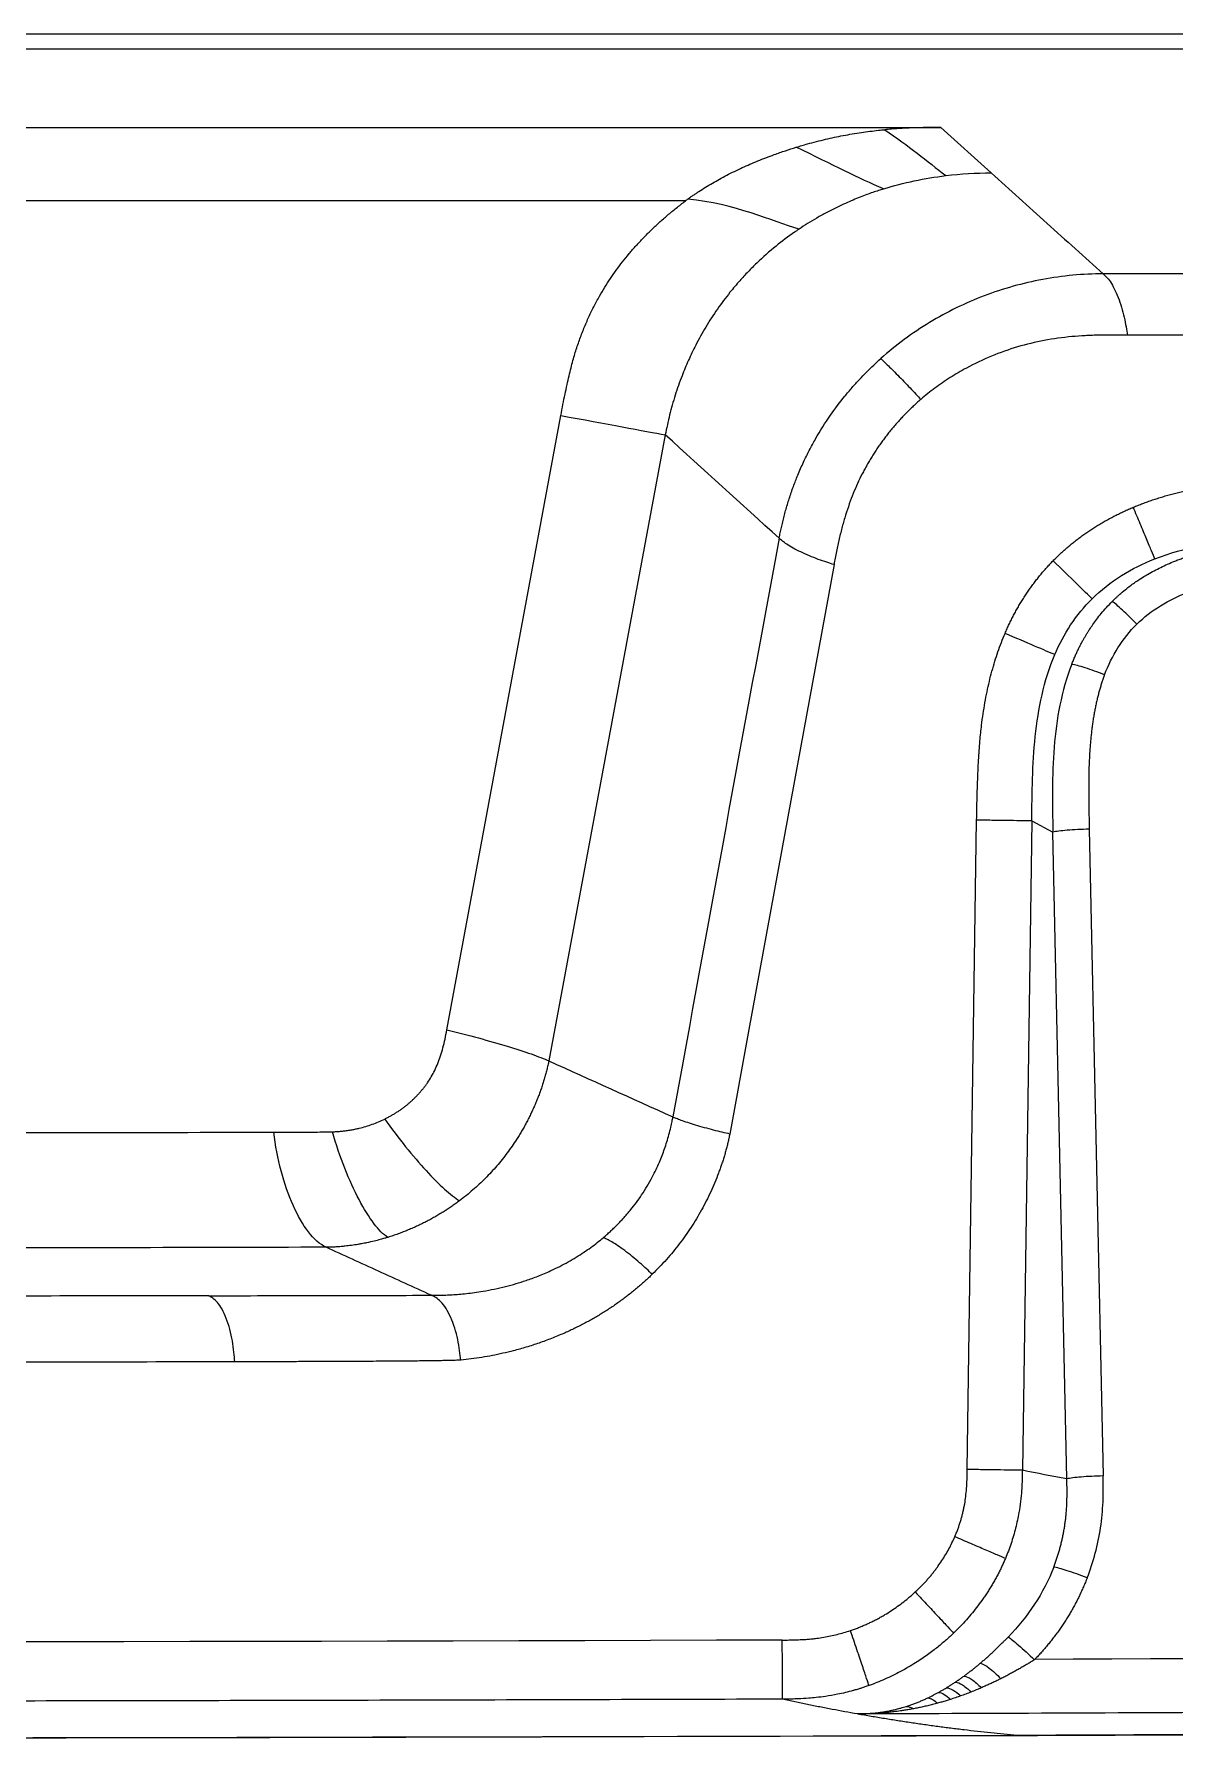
# Model space of a CAD drawing. Extents: x -54 to 18, y -18 to 89.
# Drawn here: x -15.17 to -10.37, y -2.29 to 4.93 of the extents above; entities that cross this region are included whole.
import ezdxf

# ---------------------------------------------------------------- set-up
doc = ezdxf.new("R2010")
doc.units = 0
doc.header["$MEASUREMENT"] = 0
doc.layers.add('GEOMETRY', color=2, linetype='Continuous', lineweight=25)

# ---------------------------------------------------------------- blocks, each defined once
blk = doc.blocks.new('2026 MINI-ASPIRE')
at = {"layer": 'GEOMETRY'}
for p, q in [((21.4266, -45.8194), (-23.9797, -45.8194)), ((-24.4143, -46.2122), (6.5217, -46.2122)), ((6.5217, -46.2122), (6.7334, -46.4038)), ((5.445, -46.522), (-24.4143, -46.522)), ((4.4402, -50.0164), (4.9206, -47.4262)), ((5.3607, -47.5079), (4.8702, -50.1465)), ((6.6328, -51.8689), (6.6721, -49.1318)), ((6.9039, -49.1351), (6.8646, -51.8722)), ((6.9039, -49.1351), (6.9934, -49.1825)), ((7.0521, -51.9082), (6.9934, -49.1825)), ((7.1464, -49.1701), (7.2051, -51.896)), ((7.0521, -51.9082), (7.0521, -51.9084)), ((6.1909, -52.8993), (6.1687, -52.8994))]:
    blk.add_line(p, q, dxfattribs=at)
at = {"layer": 'GEOMETRY', "flags": 128}
for points in [[(20.853, -45.8828), (-1.6159, -45.8828), (-16.1154, -45.8828), (-24.0848, -45.8828)], [(6.0713, -48.0549), (5.8518, -49.255), (5.71, -50.0298), (5.6321, -50.4551)]]:
    blk.add_lwpolyline(points, dxfattribs=at)
at = {"layer": 'GEOMETRY'}
for points, knots in [([(5.9124, -46.2954), (5.9203, -46.293), (5.9359, -46.2883), (5.9769, -46.2765), (6.0346, -46.2617), (6.1104, -46.2457), (6.1844, -46.2333), (6.2388, -46.2264), (6.2716, -46.2229), (6.2805, -46.2221), (6.2848, -46.2216)], [0, 0, 0, 0, 0.064721, 0.128747, 0.338289, 0.536598, 0.74244, 0.931082, 0.965906, 1, 1, 1, 1]), ([(6.5217, -46.2122), (6.4819, -46.2122), (6.4421, -46.2126), (6.3828, -46.2148), (6.363, -46.2157), (6.3238, -46.2182), (6.3042, -46.2198), (6.2848, -46.2216)], [0, 0, 0, 0, 0.5, 0.5, 0.75, 0.75, 1, 1, 1, 1]), ([(5.4556, -46.5143), (5.4594, -46.5115), (5.4671, -46.5059), (5.4786, -46.4979), (5.4901, -46.49), (5.5071, -46.4786), (5.5301, -46.4639), (5.5691, -46.4405), (5.6206, -46.4124), (5.6842, -46.3815), (5.7512, -46.3525), (5.8118, -46.3291), (5.8661, -46.31), (5.8971, -46.3002), (5.9124, -46.2954)], [0, 0, 0, 0, 0.0275157, 0.054731, 0.0816533, 0.1082893, 0.1734162, 0.240209, 0.3730352, 0.5167071, 0.656105, 0.8047928, 0.9034007, 1, 1, 1, 1]), ([(6.7334, -46.4038), (6.8119, -46.4747), (6.969, -46.6166), (7.1265, -46.7585), (7.2053, -46.8294)], [0, 0, 0, 0, 0.49999, 1, 1, 1, 1]), ([(6.2797, -46.4714), (6.2726, -46.4736), (6.2575, -46.4784), (6.2339, -46.4864), (6.2082, -46.4956), (6.1804, -46.5063), (6.1506, -46.5184), (6.1189, -46.5323), (6.082, -46.5496), (6.0416, -46.57), (5.9995, -46.5934), (5.9605, -46.6167), (5.9358, -46.6329), (5.9239, -46.6407)], [0, 0, 0, 0, 0.0567359, 0.1197038, 0.1888599, 0.2641594, 0.3455571, 0.4330093, 0.5264742, 0.6548602, 0.776505, 0.8915199, 1, 1, 1, 1]), ([(4.9206, -47.4262), (4.9236, -47.4108), (4.9292, -47.3808), (4.9379, -47.3375), (4.9464, -47.2973), (4.9548, -47.2603), (4.9631, -47.2264), (4.9712, -47.1957), (4.9818, -47.1588), (4.9961, -47.1155), (5.015, -47.0651), (5.0358, -47.0163), (5.0585, -46.9689), (5.0819, -46.9255), (5.1055, -46.8858), (5.129, -46.8493), (5.154, -46.8135), (5.1805, -46.7784), (5.2084, -46.7439), (5.2378, -46.7102), (5.2687, -46.6771), (5.301, -46.6446), (5.3348, -46.6129), (5.3701, -46.5818), (5.4069, -46.5514), (5.4323, -46.5319), (5.445, -46.5221)], [0, 0, 0, 0, 0.043963, 0.085035, 0.123222, 0.158529, 0.190964, 0.220537, 0.247261, 0.297899, 0.34784, 0.397176, 0.446004, 0.494425, 0.534578, 0.574918, 0.615497, 0.656372, 0.697594, 0.739215, 0.781284, 0.823851, 0.866962, 0.910662, 0.954994, 1, 1, 1, 1]), ([(5.9239, -46.6407), (5.9206, -46.6429), (5.9142, -46.6473), (5.8812, -46.67), (5.8233, -46.7135), (5.7589, -46.7703), (5.709, -46.8203), (5.6712, -46.8611), (5.6275, -46.913), (5.5789, -46.9777), (5.5386, -47.0399), (5.509, -47.0914), (5.4843, -47.1378), (5.4576, -47.1934), (5.4339, -47.2503), (5.4158, -47.2996), (5.4021, -47.3407), (5.3898, -47.3821), (5.3787, -47.4238), (5.3689, -47.4657), (5.3635, -47.4938), (5.3607, -47.5079)], [0, 0, 0, 0, 0.011078, 0.021961, 0.113175, 0.215472, 0.264119, 0.312602, 0.372682, 0.455469, 0.541102, 0.5818, 0.623191, 0.689463, 0.756166, 0.797027, 0.837786, 0.878455, 0.919042, 0.959554, 1, 1, 1, 1]), ([(7.2052, -46.8294), (7.1197, -46.8293), (7.0343, -46.8373), (6.8663, -46.8684), (6.7838, -46.8916), (6.6241, -46.9524), (6.547, -46.99), (6.4008, -47.0786), (6.3318, -47.1296), (6.2681, -47.1867)], [0, 0, 0, 0, 0.25, 0.25, 0.5, 0.5, 0.75, 0.75, 1, 1, 1, 1]), ([(7.2052, -46.8294), (7.2094, -46.8332), (7.2142, -46.8375), (7.2243, -46.8486), (7.2298, -46.8553), (7.2409, -46.8718), (7.2465, -46.8815), (7.2576, -46.9034), (7.263, -46.9156), (7.2732, -46.9417), (7.278, -46.9556), (7.2865, -46.9839), (7.2902, -46.9983), (7.2967, -47.0262), (7.2993, -47.0398), (7.3038, -47.0651), (7.3055, -47.0768), (7.307, -47.0872)], [0, 0, 0, 0, 0.125, 0.125, 0.25, 0.25, 0.375, 0.375, 0.5, 0.5, 0.625, 0.625, 0.75, 0.75, 0.875, 0.875, 1, 1, 1, 1]), ([(7.307, -47.0872), (7.2826, -47.0872), (7.2437, -47.0872), (7.1845, -47.0877), (7.131, -47.0896), (7.0527, -47.0949), (6.957, -47.108), (6.8434, -47.1353), (6.7336, -47.1744), (6.6511, -47.2138), (6.594, -47.246), (6.5604, -47.2666), (6.5278, -47.2881), (6.4964, -47.3106), (6.466, -47.334), (6.4465, -47.3504), (6.4368, -47.3586)], [0, 0, 0, 0, 0.078326, 0.125004, 0.190216, 0.250006, 0.376937, 0.499874, 0.624656, 0.750283, 0.792949, 0.835126, 0.876865, 0.91822, 0.959246, 1, 1, 1, 1]), ([(16.9498, -47.0872), (16.3069, -47.0874), (15.0211, -47.0879), (13.0925, -47.0882), (11.1639, -47.0882), (9.2355, -47.0879), (7.9498, -47.0874), (7.307, -47.0872)], [0, 0, 0, 0, 0.2000164, 0.4000245, 0.6000245, 0.8000163, 1, 1, 1, 1]), ([(5.8405, -47.944), (5.8419, -47.9365), (5.8448, -47.9213), (5.8496, -47.8984), (5.855, -47.875), (5.861, -47.851), (5.8675, -47.8267), (5.8747, -47.8019), (5.8825, -47.7767), (5.891, -47.751), (5.9028, -47.718), (5.9196, -47.6749), (5.9418, -47.6242), (5.9669, -47.5733), (6.0032, -47.5065), (6.052, -47.4293), (6.1054, -47.3585), (6.1469, -47.3092), (6.1774, -47.2753), (6.2078, -47.2438), (6.2379, -47.2143), (6.2582, -47.1957), (6.2681, -47.1867)], [0, 0, 0, 0, 0.025804, 0.052285, 0.079439, 0.107261, 0.135748, 0.164898, 0.194706, 0.225172, 0.256293, 0.313548, 0.381618, 0.443831, 0.505796, 0.639272, 0.752557, 0.805985, 0.857428, 0.906903, 0.954424, 1, 1, 1, 1]), ([(6.2681, -47.1867), (6.2715, -47.1898), (6.2754, -47.1933), (6.2845, -47.2018), (6.2898, -47.2069), (6.3019, -47.2185), (6.3087, -47.2252), (6.3235, -47.2399), (6.3315, -47.248), (6.3482, -47.265), (6.357, -47.274), (6.3745, -47.2922), (6.3833, -47.3014), (6.4003, -47.3194), (6.4084, -47.3281), (6.4236, -47.3444), (6.4306, -47.3519), (6.4368, -47.3586)], [0, 0, 0, 0, 0.125, 0.125, 0.25, 0.25, 0.375, 0.375, 0.5, 0.5, 0.625, 0.625, 0.75, 0.75, 0.875, 0.875, 1, 1, 1, 1]), ([(6.4368, -47.3586), (6.4315, -47.3633), (6.4208, -47.3727), (6.4051, -47.3871), (6.3898, -47.4018), (6.3748, -47.4167), (6.3601, -47.4319), (6.3458, -47.4474), (6.3318, -47.4631), (6.3181, -47.4791), (6.3047, -47.4954), (6.2917, -47.5119), (6.2791, -47.5287), (6.2667, -47.5458), (6.2547, -47.5631), (6.2431, -47.5807), (6.2317, -47.5986), (6.2207, -47.6167), (6.2101, -47.6351), (6.1998, -47.6538), (6.1862, -47.6794), (6.1699, -47.7129), (6.1519, -47.7551), (6.1352, -47.7996), (6.1197, -47.8463), (6.1056, -47.8952), (6.0928, -47.9464), (6.0811, -47.9998), (6.0746, -48.0363), (6.0713, -48.0549)], [0, 0, 0, 0, 0.026569, 0.053051, 0.079456, 0.105796, 0.13208, 0.158319, 0.184523, 0.210705, 0.236873, 0.26304, 0.289216, 0.315411, 0.341637, 0.367904, 0.394223, 0.420605, 0.447059, 0.473596, 0.500228, 0.555403, 0.612455, 0.671502, 0.732649, 0.795991, 0.861613, 0.929593, 1, 1, 1, 1]), ([(7.3317, -47.8132), (7.3383, -47.8105), (7.3516, -47.805), (7.3718, -47.7972), (7.3923, -47.7896), (7.4131, -47.7824), (7.4343, -47.7754), (7.4558, -47.7687), (7.4776, -47.7623), (7.4998, -47.7562), (7.5223, -47.7504), (7.5451, -47.7449), (7.5683, -47.7396), (7.5918, -47.7346), (7.6156, -47.73), (7.6398, -47.7256), (7.6643, -47.7215), (7.6891, -47.7177), (7.7142, -47.7141), (7.7397, -47.7109), (7.7793, -47.7063), (7.8366, -47.7013), (7.9151, -47.6967), (8.0046, -47.6935), (8.105, -47.6915), (8.1756, -47.6913), (8.2128, -47.6912)], [0, 0, 0, 0, 0.023936, 0.048097, 0.072492, 0.097128, 0.122011, 0.14715, 0.172551, 0.198221, 0.224166, 0.250393, 0.276906, 0.303714, 0.33082, 0.35823, 0.385951, 0.413986, 0.442341, 0.471021, 0.50003, 0.575765, 0.663581, 0.763534, 0.875665, 1, 1, 1, 1]), ([(6.9944, -48.0385), (6.9991, -48.0338), (7.0085, -48.0244), (7.0229, -48.0106), (7.0375, -47.9971), (7.0525, -47.9839), (7.0678, -47.971), (7.0833, -47.9584), (7.0991, -47.9461), (7.1153, -47.9341), (7.1317, -47.9224), (7.1484, -47.911), (7.1654, -47.8999), (7.1827, -47.8891), (7.2003, -47.8785), (7.2182, -47.8683), (7.2364, -47.8584), (7.2549, -47.8487), (7.2737, -47.8394), (7.2927, -47.8303), (7.3121, -47.8216), (7.3251, -47.816), (7.3317, -47.8132)], [0, 0, 0, 0, 0.048768, 0.09754, 0.146339, 0.195186, 0.244101, 0.293106, 0.342222, 0.39147, 0.440869, 0.490442, 0.540208, 0.590186, 0.640398, 0.690862, 0.741598, 0.792624, 0.843959, 0.895622, 0.947629, 1, 1, 1, 1]), ([(7.423, -48.0307), (7.4196, -48.0227), (7.4148, -48.0113), (7.4029, -47.9828), (7.3957, -47.9657), (7.3796, -47.9273), (7.3707, -47.9061), (7.3518, -47.861), (7.3418, -47.8373), (7.3317, -47.8132)], [0, 0, 0, 0, 0.25, 0.25, 0.5, 0.5, 0.75, 0.75, 1, 1, 1, 1]), ([(6.0713, -48.0549), (6.0621, -48.052), (6.0517, -48.0488), (6.0294, -48.0413), (6.0173, -48.0372), (5.9927, -48.028), (5.98, -48.0231), (5.955, -48.0126), (5.9428, -48.0072), (5.9196, -47.9961), (5.9087, -47.9905), (5.8891, -47.9796), (5.8804, -47.9743), (5.8653, -47.9644), (5.8589, -47.9597), (5.8484, -47.9512), (5.8442, -47.9474), (5.8405, -47.944)], [0, 0, 0, 0, 0.125, 0.125, 0.25, 0.25, 0.375, 0.375, 0.5, 0.5, 0.625, 0.625, 0.75, 0.75, 0.875, 0.875, 1, 1, 1, 1]), ([(7.423, -48.0307), (7.485, -48.0063), (7.5494, -47.9883), (7.68, -47.9615), (7.7462, -47.9527), (7.8791, -47.9411), (7.9458, -47.9383), (8.0792, -47.9356), (8.146, -47.9357), (8.2128, -47.9357)], [0, 0, 0, 0, 0.25, 0.25, 0.5, 0.5, 0.75, 0.75, 1, 1, 1, 1]), ([(7.5065, -48.0403), (7.5125, -48.0379), (7.5246, -48.0332), (7.5429, -48.0266), (7.5612, -48.0203), (7.5795, -48.0144), (7.5978, -48.0089), (7.6161, -48.0038), (7.6343, -47.999), (7.6525, -47.9945), (7.6933, -47.985), (7.7575, -47.973), (7.8578, -47.9601), (7.9729, -47.9518), (8.1032, -47.9482), (8.1915, -47.9482), (8.2361, -47.9481)], [0, 0, 0, 0, 0.026457, 0.052765, 0.078923, 0.104927, 0.130774, 0.15646, 0.181978, 0.207324, 0.232492, 0.351909, 0.471868, 0.642513, 0.819109, 1, 1, 1, 1]), ([(6.7918, -48.3446), (6.7946, -48.3381), (6.8002, -48.3251), (6.8091, -48.306), (6.8183, -48.2871), (6.8278, -48.2685), (6.8376, -48.2502), (6.8478, -48.2322), (6.8582, -48.2145), (6.869, -48.197), (6.8801, -48.1799), (6.8915, -48.163), (6.9033, -48.1465), (6.9153, -48.1302), (6.9277, -48.1142), (6.9404, -48.0984), (6.9534, -48.083), (6.9668, -48.0679), (6.9804, -48.053), (6.9898, -48.0433), (6.9944, -48.0385)], [0, 0, 0, 0, 0.057526, 0.114698, 0.171539, 0.22807, 0.284314, 0.340293, 0.39603, 0.451548, 0.506872, 0.562024, 0.61703, 0.671912, 0.726696, 0.781406, 0.836067, 0.890703, 0.945339, 1, 1, 1, 1]), ([(7.1582, -48.199), (7.1442, -48.1853), (7.121, -48.1625), (7.0636, -48.1063), (7.0295, -48.0728), (6.9944, -48.0385)], [0, 0, 0, 0, 0.5, 0.5, 1, 1, 1, 1]), ([(7.1582, -48.199), (7.1956, -48.1619), (7.2374, -48.1292), (7.3266, -48.0733), (7.374, -48.05), (7.423, -48.0307)], [0, 0, 0, 0, 0.5, 0.5, 1, 1, 1, 1]), ([(7.2437, -48.2095), (7.2472, -48.206), (7.2539, -48.1995), (7.2635, -48.1905), (7.2719, -48.1829), (7.2853, -48.1712), (7.3021, -48.1573), (7.323, -48.1413), (7.3452, -48.1255), (7.3679, -48.1104), (7.3939, -48.0947), (7.4193, -48.0805), (7.4477, -48.0661), (7.4767, -48.0526), (7.4965, -48.0444), (7.5065, -48.0403)], [0, 0, 0, 0, 0.047371, 0.089086, 0.125141, 0.155528, 0.258575, 0.333516, 0.405688, 0.518526, 0.593646, 0.695019, 0.795694, 0.897332, 1, 1, 1, 1]), ([(7.0012, -48.4343), (7.0197, -48.3906), (7.0419, -48.3484), (7.0943, -48.2693), (7.1245, -48.2323), (7.1582, -48.199)], [0, 0, 0, 0, 0.5, 0.5, 1, 1, 1, 1]), ([(7.0728, -48.4747), (7.0751, -48.4689), (7.0796, -48.4576), (7.0867, -48.441), (7.0938, -48.4254), (7.1009, -48.4105), (7.108, -48.3965), (7.1149, -48.3832), (7.1218, -48.3707), (7.1285, -48.359), (7.1351, -48.348), (7.1415, -48.3376), (7.1502, -48.324), (7.1621, -48.3063), (7.1784, -48.2839), (7.1973, -48.26), (7.2191, -48.2347), (7.2353, -48.2181), (7.2437, -48.2095)], [0, 0, 0, 0, 0.059028, 0.115578, 0.169698, 0.221433, 0.270824, 0.317908, 0.362719, 0.405289, 0.445643, 0.483808, 0.519803, 0.598155, 0.68533, 0.781318, 0.886166, 1, 1, 1, 1]), ([(7.3471, -48.3058), (7.3255, -48.2841), (7.3044, -48.2636), (7.2684, -48.23), (7.2534, -48.2169), (7.2437, -48.2095)], [0, 0, 0, 0, 0.5, 0.5, 1, 1, 1, 1]), ([(7.3471, -48.3058), (7.3772, -48.2761), (7.4109, -48.2501), (7.483, -48.2057), (7.5214, -48.1873), (7.5609, -48.1722)], [0, 0, 0, 0, 0.5, 0.5, 1, 1, 1, 1]), ([(6.6721, -49.1318), (6.6724, -49.1129), (6.673, -49.0763), (6.6744, -49.0227), (6.676, -48.9722), (6.6779, -48.9247), (6.6802, -48.8803), (6.6829, -48.8388), (6.6858, -48.8004), (6.6891, -48.765), (6.6934, -48.7264), (6.6992, -48.684), (6.7068, -48.6372), (6.7155, -48.5916), (6.7254, -48.5473), (6.7364, -48.5043), (6.7485, -48.4625), (6.7617, -48.422), (6.7759, -48.3827), (6.7865, -48.3572), (6.7918, -48.3446)], [0, 0, 0, 0, 0.07054, 0.137321, 0.200347, 0.259622, 0.315153, 0.366945, 0.415008, 0.45935, 0.499985, 0.560454, 0.619579, 0.677406, 0.733982, 0.789358, 0.843588, 0.89673, 0.948845, 1, 1, 1, 1]), ([(7.0012, -48.4343), (6.9828, -48.4264), (6.953, -48.4136), (6.8797, -48.3822), (6.8363, -48.3636), (6.7918, -48.3446)], [0, 0, 0, 0, 0.5, 0.5, 1, 1, 1, 1]), ([(7.2111, -48.519), (7.2263, -48.4793), (7.2449, -48.4409), (7.2901, -48.3691), (7.3168, -48.3356), (7.3471, -48.3058)], [0, 0, 0, 0, 0.5, 0.5, 1, 1, 1, 1]), ([(6.9039, -49.1351), (6.9048, -49.0758), (6.9055, -49.0164), (6.9096, -48.8978), (6.913, -48.8385), (6.9253, -48.7204), (6.9343, -48.6616), (6.9606, -48.5459), (6.978, -48.4889), (7.0012, -48.4343)], [0, 0, 0, 0, 0.25, 0.25, 0.5, 0.5, 0.75, 0.75, 1, 1, 1, 1]), ([(7.0728, -48.4747), (7.051, -48.5304), (7.0348, -48.5882), (7.0109, -48.7054), (7.0033, -48.7648), (6.9937, -48.8839), (6.9918, -48.9437), (6.991, -49.0632), (6.9921, -49.1229), (6.9934, -49.1825)], [0, 0, 0, 0, 0.25, 0.25, 0.5, 0.5, 0.75, 0.75, 1, 1, 1, 1]), ([(7.2111, -48.519), (7.1822, -48.508), (7.1538, -48.4981), (7.1055, -48.4826), (7.0856, -48.4771), (7.0728, -48.4747)], [0, 0, 0, 0, 0.5, 0.5, 1, 1, 1, 1]), ([(7.2111, -48.519), (7.2092, -48.5242), (7.2052, -48.5348), (7.1997, -48.5509), (7.1945, -48.5674), (7.1895, -48.5843), (7.1848, -48.6017), (7.1803, -48.6194), (7.1761, -48.6375), (7.1721, -48.6561), (7.1685, -48.675), (7.1651, -48.6944), (7.1619, -48.7141), (7.159, -48.7343), (7.1564, -48.7549), (7.154, -48.7758), (7.1519, -48.7972), (7.1501, -48.819), (7.1472, -48.8593), (7.1446, -48.9216), (7.1437, -48.9994), (7.1446, -49.0834), (7.1457, -49.1383), (7.1464, -49.1701)], [0, 0, 0, 0, 0.025415, 0.051276, 0.077596, 0.104386, 0.131659, 0.159425, 0.187694, 0.216477, 0.245783, 0.27562, 0.305997, 0.336921, 0.368401, 0.400443, 0.433054, 0.46624, 0.500008, 0.617451, 0.749976, 0.854754, 1, 1, 1, 1]), ([(6.9039, -49.1351), (6.8945, -49.135), (6.8817, -49.1348), (6.8506, -49.1344), (6.8323, -49.1341), (6.7916, -49.1335), (6.7692, -49.1332), (6.722, -49.1325), (6.6972, -49.1321), (6.6721, -49.1318)], [0, 0, 0, 0, 0.25, 0.25, 0.5, 0.5, 0.75, 0.75, 1, 1, 1, 1]), ([(7.1464, -49.1701), (7.1132, -49.1708), (7.0809, -49.1724), (7.0272, -49.1768), (7.0058, -49.1795), (6.9934, -49.1825)], [0, 0, 0, 0, 0.5, 0.5, 1, 1, 1, 1]), ([(4.1785, -50.3917), (4.1828, -50.3895), (4.1915, -50.3852), (4.2042, -50.3782), (4.2166, -50.371), (4.2288, -50.3635), (4.2406, -50.3557), (4.2521, -50.3476), (4.2633, -50.3391), (4.2742, -50.3304), (4.2849, -50.3214), (4.2952, -50.3121), (4.3052, -50.3025), (4.3149, -50.2926), (4.3243, -50.2824), (4.3334, -50.2719), (4.3423, -50.2611), (4.3508, -50.25), (4.362, -50.2345), (4.3753, -50.2136), (4.3898, -50.1863), (4.4028, -50.1568), (4.4144, -50.125), (4.4245, -50.0908), (4.4333, -50.0545), (4.4378, -50.0293), (4.4402, -50.0164)], [0, 0, 0, 0, 0.0305752, 0.0608837, 0.0909492, 0.120796, 0.1504489, 0.1799331, 0.2092745, 0.238499, 0.2676332, 0.2967038, 0.3257375, 0.3547613, 0.3838022, 0.4128871, 0.4420428, 0.471296, 0.500673, 0.5624296, 0.6268363, 0.6942631, 0.7650325, 0.8394239, 0.9176775, 1, 1, 1, 1]), ([(4.4402, -50.0164), (4.4856, -50.0272), (4.5304, -50.0385), (4.616, -50.0614), (4.6568, -50.073), (4.7318, -50.0958), (4.7659, -50.1069), (4.8253, -50.1278), (4.8505, -50.1377), (4.8702, -50.1466)], [0, 0, 0, 0, 0.25, 0.25, 0.5, 0.5, 0.75, 0.75, 1, 1, 1, 1]), ([(4.8702, -50.1465), (4.8688, -50.153), (4.866, -50.1658), (4.8613, -50.185), (4.8563, -50.2041), (4.8508, -50.2231), (4.845, -50.2421), (4.8388, -50.2609), (4.8322, -50.2797), (4.8252, -50.2984), (4.8178, -50.3169), (4.8101, -50.3354), (4.8019, -50.3537), (4.7934, -50.3719), (4.7845, -50.3899), (4.7752, -50.4078), (4.7655, -50.4255), (4.7554, -50.4431), (4.745, -50.4605), (4.7316, -50.4817), (4.7151, -50.5066), (4.6948, -50.5348), (4.6734, -50.5625), (4.6509, -50.5895), (4.6273, -50.6159), (4.6027, -50.6415), (4.577, -50.6665), (4.5503, -50.6906), (4.5226, -50.7139), (4.5033, -50.7287), (4.4937, -50.7361)], [0, 0, 0, 0, 0.027559, 0.055152, 0.082783, 0.110452, 0.138162, 0.165914, 0.193711, 0.221555, 0.249447, 0.27739, 0.305385, 0.333435, 0.361542, 0.389708, 0.417934, 0.446223, 0.474578, 0.502999, 0.551321, 0.59992, 0.648807, 0.697993, 0.747488, 0.797303, 0.84745, 0.897941, 0.948787, 1, 1, 1, 1]), ([(-29.4731, -50.2057), (-29.1966, -50.2103), (-28.6436, -50.2195), (-27.8142, -50.2328), (-26.9847, -50.2457), (-26.1552, -50.2582), (-25.3257, -50.2703), (-24.4961, -50.2821), (-23.6666, -50.2934), (-22.837, -50.3043), (-22.0074, -50.3149), (-21.1779, -50.325), (-20.3483, -50.3348), (-19.5186, -50.3442), (-18.689, -50.3532), (-17.8594, -50.3617), (-17.0297, -50.3699), (-16.2, -50.3777), (-15.3703, -50.3851), (-14.5406, -50.3922), (-13.7109, -50.3988), (-12.6043, -50.4071), (-11.221, -50.4165), (-9.5608, -50.4262), (-7.901, -50.4344), (-6.2413, -50.441), (-4.5819, -50.446), (-2.9227, -50.4494), (-1.2637, -50.4512), (0.395, -50.4515), (2.0535, -50.4503), (3.1591, -50.4482), (3.7118, -50.4471)], [0, 0, 0, 0, 0.024998, 0.049995, 0.074993, 0.099991, 0.12499, 0.149989, 0.174988, 0.199987, 0.224986, 0.249986, 0.274986, 0.299986, 0.324987, 0.349988, 0.374989, 0.399991, 0.424993, 0.449995, 0.474997, 0.5, 0.550032, 0.600057, 0.650074, 0.700085, 0.750088, 0.800085, 0.850074, 0.900056, 0.950031, 1, 1, 1, 1]), ([(3.7118, -50.4471), (3.7352, -50.447), (3.778, -50.4469), (3.8364, -50.4467), (3.8833, -50.4465), (3.9188, -50.4462), (3.9427, -50.4461), (3.9548, -50.4457), (3.9589, -50.4456)], [0, 0, 0, 0, 0.2831697, 0.5197371, 0.7097023, 0.8530661, 0.94983, 1, 1, 1, 1]), ([(3.9315, -50.9321), (3.9051, -50.92), (3.8803, -50.8976), (3.8339, -50.8371), (3.8123, -50.799), (3.7734, -50.7118), (3.7561, -50.6627), (3.7281, -50.5583), (3.7174, -50.5029), (3.7118, -50.4471)], [0, 0, 0, 0, 0.25, 0.25, 0.5, 0.5, 0.75, 0.75, 1, 1, 1, 1]), ([(3.9589, -50.4456), (3.9646, -50.4453), (3.976, -50.4447), (3.9928, -50.4432), (4.0093, -50.4414), (4.0254, -50.4392), (4.0412, -50.4367), (4.0565, -50.4337), (4.0759, -50.4294), (4.0991, -50.4231), (4.1262, -50.4142), (4.1527, -50.4039), (4.1699, -50.3958), (4.1785, -50.3917)], [0, 0, 0, 0, 0.075725, 0.149938, 0.222686, 0.294015, 0.363975, 0.432622, 0.50001, 0.625118, 0.749895, 0.874728, 1, 1, 1, 1]), ([(4.1912, -50.8906), (4.1728, -50.8787), (4.1531, -50.8587), (4.1124, -50.8048), (4.0914, -50.7708), (4.05, -50.6922), (4.0295, -50.6475), (3.9914, -50.5508), (3.9737, -50.4989), (3.9589, -50.4456)], [0, 0, 0, 0, 0.25, 0.25, 0.5, 0.5, 0.75, 0.75, 1, 1, 1, 1]), ([(4.1785, -50.3917), (4.2076, -50.4325), (4.2374, -50.4719), (4.2963, -50.5452), (4.3253, -50.5791), (4.3806, -50.6392), (4.4068, -50.6653), (4.4544, -50.7081), (4.4757, -50.7248), (4.4937, -50.7361)], [0, 0, 0, 0, 0.25, 0.25, 0.5, 0.5, 0.75, 0.75, 1, 1, 1, 1]), ([(5.0996, -50.8914), (5.1046, -50.8871), (5.1146, -50.8785), (5.129, -50.8654), (5.1429, -50.8523), (5.1563, -50.8392), (5.1691, -50.8261), (5.1814, -50.8129), (5.1931, -50.7998), (5.2044, -50.7867), (5.228, -50.7582), (5.264, -50.7093), (5.2983, -50.6518), (5.3218, -50.6052), (5.3354, -50.5749), (5.3472, -50.5459), (5.3577, -50.5172), (5.3673, -50.4878), (5.3761, -50.4574), (5.3833, -50.4285), (5.3887, -50.4036), (5.3915, -50.3892), (5.3926, -50.383)], [0, 0, 0, 0, 0.033228, 0.065802, 0.097732, 0.129025, 0.159688, 0.189728, 0.219151, 0.247965, 0.276175, 0.405058, 0.551649, 0.610661, 0.666625, 0.717749, 0.76759, 0.819647, 0.872544, 0.926223, 0.968743, 1, 1, 1, 1]), ([(5.6321, -50.4551), (5.6226, -50.4528), (5.612, -50.4503), (5.5891, -50.4448), (5.5768, -50.4417), (5.5515, -50.4352), (5.5385, -50.4317), (5.5129, -50.4246), (5.5002, -50.421), (5.4764, -50.4138), (5.4651, -50.4103), (5.4446, -50.4036), (5.4355, -50.4004), (5.4195, -50.3945), (5.4127, -50.3918), (5.4013, -50.3871), (5.3967, -50.385), (5.3926, -50.3831)], [0, 0, 0, 0, 0.125, 0.125, 0.25, 0.25, 0.375, 0.375, 0.5, 0.5, 0.625, 0.625, 0.75, 0.75, 0.875, 0.875, 1, 1, 1, 1]), ([(5.6321, -50.4551), (5.6308, -50.4611), (5.6284, -50.4733), (5.6242, -50.4914), (5.6197, -50.5096), (5.6148, -50.5279), (5.6095, -50.5462), (5.6039, -50.5645), (5.5979, -50.5828), (5.5915, -50.6012), (5.5773, -50.6401), (5.5527, -50.6989), (5.5204, -50.7626), (5.4918, -50.8121), (5.4691, -50.8482), (5.4451, -50.8835), (5.4198, -50.9178), (5.3932, -50.9513), (5.3653, -50.9838), (5.3361, -51.0156), (5.3157, -51.0358), (5.3055, -51.046)], [0, 0, 0, 0, 0.027052, 0.054263, 0.081645, 0.109205, 0.136954, 0.1649, 0.193053, 0.221421, 0.250012, 0.374738, 0.500014, 0.56246, 0.624752, 0.686974, 0.749211, 0.811548, 0.87407, 0.93686, 1, 1, 1, 1]), ([(3.9315, -50.9321), (3.6497, -50.9328), (3.085, -50.9342), (2.2361, -50.9358), (1.3839, -50.9369), (0.5281, -50.9376), (-0.3311, -50.9379), (-1.1937, -50.9378), (-2.0598, -50.9372), (-2.9293, -50.9362), (-3.8023, -50.9347), (-4.6787, -50.9328), (-5.5586, -50.9304), (-6.4419, -50.9276), (-7.3287, -50.9243), (-8.2189, -50.9205), (-9.1125, -50.9163), (-10.0096, -50.9115), (-10.9102, -50.9063), (-11.8142, -50.9006), (-12.9086, -50.8931), (-14.1964, -50.8834), (-15.6805, -50.8709), (-17.1768, -50.8571), (-18.6852, -50.8418), (-20.2059, -50.8251), (-21.7388, -50.8069), (-23.2838, -50.7872), (-24.8411, -50.766), (-26.4105, -50.7431), (-27.9922, -50.7188), (-29.0507, -50.7013), (-29.582, -50.6925)], [0, 0, 0, 0, 0.025225, 0.050552, 0.075983, 0.101516, 0.127152, 0.152891, 0.178732, 0.204677, 0.230724, 0.256875, 0.283128, 0.309484, 0.335943, 0.362504, 0.389169, 0.415937, 0.442807, 0.469781, 0.496857, 0.540776, 0.585058, 0.629705, 0.674716, 0.720092, 0.765832, 0.811936, 0.858405, 0.905239, 0.952437, 1, 1, 1, 1]), ([(4.4937, -50.7361), (4.4885, -50.7399), (4.4781, -50.7476), (4.4621, -50.7589), (4.4456, -50.77), (4.4287, -50.781), (4.4114, -50.7917), (4.3937, -50.8022), (4.3754, -50.8125), (4.3568, -50.8225), (4.3377, -50.8322), (4.3181, -50.8416), (4.2981, -50.8507), (4.2776, -50.8595), (4.2567, -50.8679), (4.2353, -50.8759), (4.2134, -50.8835), (4.1987, -50.8882), (4.1912, -50.8906)], [0, 0, 0, 0, 0.056443, 0.113661, 0.17166, 0.230444, 0.290022, 0.3504, 0.411586, 0.473587, 0.536411, 0.600066, 0.664563, 0.729909, 0.796116, 0.863193, 0.93115, 1, 1, 1, 1]), ([(4.1912, -50.8906), (4.1871, -50.8919), (4.1767, -50.895), (4.1578, -50.9003), (4.1324, -50.9068), (4.106, -50.9128), (4.0831, -50.9172), (4.0619, -50.9209), (4.0434, -50.9236), (4.0253, -50.926), (4.0109, -50.9277), (3.9972, -50.9291), (3.9826, -50.9303), (3.9687, -50.9312), (3.9546, -50.9319), (3.9424, -50.9322), (3.935, -50.9321), (3.9315, -50.9321)], [0, 0, 0, 0, 0.049472, 0.123883, 0.223422, 0.348359, 0.432659, 0.489093, 0.59338, 0.645141, 0.696934, 0.7577, 0.802226, 0.862694, 0.915785, 0.961528, 1, 1, 1, 1]), ([(4.3747, -51.1346), (4.3008, -51.1009), (4.153, -51.0334), (4.0054, -50.9659), (3.9315, -50.9321)], [0, 0, 0, 0, 0.500055, 1, 1, 1, 1]), ([(4.3747, -51.1346), (4.3806, -51.1346), (4.3933, -51.1346), (4.4138, -51.1343), (4.4371, -51.1335), (4.4632, -51.1322), (4.492, -51.1301), (4.5234, -51.1271), (4.5574, -51.1229), (4.5967, -51.1169), (4.6404, -51.1086), (4.6869, -51.0979), (4.7315, -51.0858), (4.7773, -51.0714), (4.8262, -51.0536), (4.8735, -51.0335), (4.9156, -51.0132), (4.9513, -50.9942), (4.985, -50.9744), (5.0167, -50.954), (5.0463, -50.9334), (5.0739, -50.9127), (5.0912, -50.8984), (5.0996, -50.8914)], [0, 0, 0, 0, 0.022563, 0.048789, 0.078641, 0.112073, 0.149036, 0.189474, 0.23333, 0.280542, 0.342222, 0.404559, 0.464002, 0.520035, 0.589045, 0.664228, 0.71745, 0.768961, 0.819392, 0.867665, 0.913827, 0.957925, 1, 1, 1, 1]), ([(5.3055, -51.046), (5.2983, -51.0391), (5.2901, -51.0314), (5.2723, -51.015), (5.2626, -51.0063), (5.2424, -50.9886), (5.2319, -50.9797), (5.2107, -50.9625), (5.2001, -50.9542), (5.1796, -50.9388), (5.1697, -50.9317), (5.1512, -50.9192), (5.1427, -50.9139), (5.1275, -50.9049), (5.1207, -50.9013), (5.109, -50.8955), (5.104, -50.8933), (5.0996, -50.8914)], [0, 0, 0, 0, 0.125, 0.125, 0.25, 0.25, 0.375, 0.375, 0.5, 0.5, 0.625, 0.625, 0.75, 0.75, 0.875, 0.875, 1, 1, 1, 1]), ([(5.3055, -51.046), (5.3002, -51.0511), (5.2895, -51.0615), (5.2731, -51.0765), (5.2564, -51.0913), (5.2395, -51.1058), (5.2223, -51.1199), (5.2049, -51.1338), (5.1872, -51.1473), (5.1692, -51.1606), (5.151, -51.1735), (5.1325, -51.1861), (5.1138, -51.1984), (5.0947, -51.2104), (5.0754, -51.222), (5.0559, -51.2334), (5.0361, -51.2445), (5.016, -51.2552), (4.9956, -51.2656), (4.975, -51.2758), (4.9542, -51.2856), (4.9231, -51.2995), (4.8815, -51.3168), (4.8288, -51.3362), (4.775, -51.3536), (4.7241, -51.3678), (4.6764, -51.3794), (4.6322, -51.3887), (4.5879, -51.3965), (4.5434, -51.403), (4.5136, -51.4061), (4.4988, -51.4077)], [0, 0, 0, 0, 0.024737, 0.049452, 0.074154, 0.098851, 0.123551, 0.148263, 0.172994, 0.197754, 0.222549, 0.247389, 0.272282, 0.297236, 0.322258, 0.347357, 0.372541, 0.397817, 0.423193, 0.448678, 0.474277, 0.5, 0.562056, 0.624342, 0.68696, 0.750009, 0.800276, 0.85036, 0.900308, 0.950172, 1, 1, 1, 1]), ([(3.4371, -51.1365), (3.5153, -51.1364), (3.6715, -51.1361), (3.9136, -51.1355), (4.148, -51.135), (4.3043, -51.1347), (4.3747, -51.1346)], [0, 0, 0, 0, 0.249974, 0.499927, 0.774687, 1, 1, 1, 1]), ([(3.547, -51.4151), (3.5461, -51.4028), (3.5451, -51.3889), (3.5419, -51.3591), (3.5398, -51.3431), (3.5341, -51.3106), (3.5305, -51.2941), (3.5219, -51.262), (3.5168, -51.2465), (3.5057, -51.2179), (3.4996, -51.2048), (3.4869, -51.1821), (3.4802, -51.1725), (3.467, -51.157), (3.4605, -51.1511), (3.4481, -51.1421), (3.4423, -51.1391), (3.4371, -51.1365)], [0, 0, 0, 0, 0.125, 0.125, 0.25, 0.25, 0.375, 0.375, 0.5, 0.5, 0.625, 0.625, 0.75, 0.75, 0.875, 0.875, 1, 1, 1, 1]), ([(4.4988, -51.4077), (4.4975, -51.3955), (4.4961, -51.3818), (4.4921, -51.3524), (4.4895, -51.3367), (4.4828, -51.3048), (4.4786, -51.2886), (4.4688, -51.2573), (4.4632, -51.2421), (4.4507, -51.2142), (4.4439, -51.2015), (4.4298, -51.1793), (4.4224, -51.17), (4.4078, -51.1548), (4.4006, -51.149), (4.3869, -51.1402), (4.3805, -51.1372), (4.3748, -51.1346)], [0, 0, 0, 0, 0.125, 0.125, 0.25, 0.25, 0.375, 0.375, 0.5, 0.5, 0.625, 0.625, 0.75, 0.75, 0.875, 0.875, 1, 1, 1, 1]), ([(3.547, -51.4151), (3.3498, -51.4155), (2.9554, -51.4163), (2.561, -51.4168), (2.3638, -51.4171)], [0, 0, 0, 0, 0.500015, 1, 1, 1, 1]), ([(4.4988, -51.4077), (4.4965, -51.4078), (4.4911, -51.4083), (4.4813, -51.4087), (4.4683, -51.4091), (4.4522, -51.4095), (4.4329, -51.4099), (4.4105, -51.4103), (4.3849, -51.4107), (4.3562, -51.4111), (4.3242, -51.4115), (4.2892, -51.4118), (4.251, -51.4122), (4.2096, -51.4125), (4.165, -51.4128), (4.1173, -51.4131), (4.0665, -51.4134), (4.0125, -51.4136), (3.9553, -51.4139), (3.895, -51.4141), (3.8315, -51.4143), (3.7648, -51.4145), (3.695, -51.4147), (3.622, -51.4149), (3.5723, -51.415), (3.547, -51.4151)], [0, 0, 0, 0, 0.006993, 0.017298, 0.030918, 0.047854, 0.068106, 0.091676, 0.118564, 0.148769, 0.182292, 0.219132, 0.259291, 0.302767, 0.349562, 0.399674, 0.453105, 0.509853, 0.56992, 0.633305, 0.700008, 0.770028, 0.843368, 0.920025, 1, 1, 1, 1]), ([(6.5802, -52.152), (6.5823, -52.147), (6.5865, -52.1371), (6.5924, -52.122), (6.5978, -52.1068), (6.6028, -52.0915), (6.6075, -52.076), (6.6117, -52.0605), (6.6155, -52.0449), (6.6189, -52.0292), (6.6228, -52.0087), (6.6266, -51.982), (6.6299, -51.9478), (6.632, -51.9096), (6.6326, -51.8829), (6.6328, -51.8689)], [0, 0, 0, 0, 0.05599, 0.111787, 0.167426, 0.222947, 0.278386, 0.333781, 0.389169, 0.44459, 0.50008, 0.605148, 0.723353, 0.854916, 1, 1, 1, 1]), ([(6.8646, -51.8722), (6.8552, -51.8721), (6.8424, -51.8719), (6.8113, -51.8714), (6.793, -51.8712), (6.7523, -51.8706), (6.7299, -51.8703), (6.6827, -51.8696), (6.6579, -51.8692), (6.6328, -51.8689)], [0, 0, 0, 0, 0.25, 0.25, 0.5, 0.5, 0.75, 0.75, 1, 1, 1, 1]), ([(6.8646, -51.8722), (6.8645, -51.8817), (6.8642, -51.9007), (6.8632, -51.9291), (6.8611, -51.9635), (6.8573, -52.0038), (6.8512, -52.0457), (6.844, -52.0829), (6.8364, -52.1157), (6.8275, -52.1484), (6.8173, -52.1808), (6.8059, -52.2127), (6.7974, -52.2336), (6.7931, -52.244)], [0, 0, 0, 0, 0.074856, 0.149779, 0.222968, 0.346019, 0.468434, 0.555898, 0.644305, 0.733257, 0.822399, 0.91141, 1, 1, 1, 1]), ([(7.2051, -51.896), (7.172, -51.8967), (7.1397, -51.8983), (7.086, -51.9027), (7.0645, -51.9054), (7.0521, -51.9084)], [0, 0, 0, 0, 0.5, 0.5, 1, 1, 1, 1]), ([(7.1377, -52.3256), (7.151, -52.2916), (7.1623, -52.2569), (7.1811, -52.1863), (7.1886, -52.1505), (7.1995, -52.0783), (7.2029, -52.0419), (7.2061, -51.969), (7.2059, -51.9325), (7.2051, -51.896)], [0, 0, 0, 0, 0.25, 0.25, 0.5, 0.5, 0.75, 0.75, 1, 1, 1, 1]), ([(6.9968, -52.28), (6.9989, -52.2746), (7.003, -52.2637), (7.0088, -52.2471), (7.0144, -52.2303), (7.0196, -52.2133), (7.0244, -52.196), (7.0289, -52.1786), (7.033, -52.161), (7.0367, -52.1432), (7.0401, -52.1254), (7.043, -52.1075), (7.0456, -52.0896), (7.0479, -52.0704), (7.0499, -52.0491), (7.0519, -52.0198), (7.0533, -51.9805), (7.0529, -51.9413), (7.0523, -51.9163), (7.0522, -51.9084)], [0, 0, 0, 0, 0.045882, 0.092198, 0.138905, 0.185955, 0.2333, 0.280885, 0.328654, 0.376545, 0.424492, 0.472427, 0.520273, 0.567952, 0.626065, 0.68946, 0.801541, 0.937749, 1, 1, 1, 1]), ([(6.4136, -52.385), (6.4176, -52.3813), (6.4254, -52.3739), (6.4369, -52.3625), (6.4481, -52.3509), (6.459, -52.3391), (6.4696, -52.3272), (6.4799, -52.315), (6.4899, -52.3026), (6.4996, -52.29), (6.5117, -52.2736), (6.5257, -52.2532), (6.5411, -52.2286), (6.5554, -52.2036), (6.5685, -52.1781), (6.5763, -52.1607), (6.5802, -52.152)], [0, 0, 0, 0, 0.056212, 0.112198, 0.167984, 0.223597, 0.279064, 0.334411, 0.389667, 0.444859, 0.500015, 0.601456, 0.70199, 0.801801, 0.901074, 1, 1, 1, 1]), ([(6.7931, -52.244), (6.7845, -52.2403), (6.7727, -52.2352), (6.7442, -52.2229), (6.7273, -52.2156), (6.6899, -52.1995), (6.6694, -52.1906), (6.626, -52.1718), (6.6033, -52.162), (6.5802, -52.152)], [0, 0, 0, 0, 0.25, 0.25, 0.5, 0.5, 0.75, 0.75, 1, 1, 1, 1]), ([(6.7931, -52.244), (6.7906, -52.2498), (6.7857, -52.2613), (6.7778, -52.2784), (6.7695, -52.2955), (6.7607, -52.3126), (6.7516, -52.3296), (6.742, -52.3465), (6.732, -52.3634), (6.7215, -52.3801), (6.7107, -52.3967), (6.6963, -52.4179), (6.6776, -52.4435), (6.6543, -52.4732), (6.6293, -52.5024), (6.603, -52.5311), (6.5843, -52.5494), (6.575, -52.5587)], [0, 0, 0, 0, 0.048458, 0.097367, 0.146705, 0.19645, 0.24658, 0.297075, 0.347912, 0.399071, 0.450529, 0.502264, 0.598718, 0.69685, 0.796534, 0.897632, 1, 1, 1, 1]), ([(6.9968, -52.28), (6.9755, -52.3349), (6.9482, -52.3875), (6.8838, -52.4863), (6.8466, -52.5325), (6.8052, -52.5749)], [0, 0, 0, 0, 0.5, 0.5, 1, 1, 1, 1]), ([(7.1377, -52.3256), (7.1352, -52.332), (7.1302, -52.3448), (7.1221, -52.3636), (7.1138, -52.3823), (7.1051, -52.4008), (7.096, -52.4191), (7.0866, -52.4372), (7.0768, -52.4551), (7.0666, -52.4728), (7.0561, -52.4903), (7.0453, -52.5076), (7.034, -52.5246), (7.0225, -52.5415), (7.0105, -52.5582), (6.9982, -52.5747), (6.9856, -52.591), (6.9726, -52.6071), (6.9592, -52.623), (6.9455, -52.6387), (6.9314, -52.6542), (6.9218, -52.6643), (6.9169, -52.6694)], [0, 0, 0, 0, 0.050031, 0.09994, 0.149747, 0.199471, 0.249132, 0.298751, 0.348347, 0.397939, 0.447548, 0.497195, 0.546897, 0.596677, 0.646552, 0.696543, 0.74667, 0.796951, 0.847406, 0.898053, 0.948912, 1, 1, 1, 1]), ([(7.1377, -52.3256), (7.1076, -52.314), (7.0782, -52.3035), (7.0289, -52.2875), (7.0089, -52.282), (6.9968, -52.28)], [0, 0, 0, 0, 0.5, 0.5, 1, 1, 1, 1]), ([(6.1406, -52.5476), (6.1462, -52.5456), (6.1574, -52.5418), (6.174, -52.5355), (6.1904, -52.5289), (6.2067, -52.5218), (6.2228, -52.5144), (6.2388, -52.5066), (6.2546, -52.4984), (6.2703, -52.4898), (6.2899, -52.4784), (6.3131, -52.4639), (6.3395, -52.4458), (6.3651, -52.4266), (6.3899, -52.4065), (6.4057, -52.3921), (6.4136, -52.385)], [0, 0, 0, 0, 0.055485, 0.110916, 0.166322, 0.221737, 0.27719, 0.332714, 0.388338, 0.444094, 0.500012, 0.600423, 0.700448, 0.800267, 0.900057, 1, 1, 1, 1]), ([(6.4136, -52.385), (6.4316, -52.4043), (6.4493, -52.4234), (6.4829, -52.4596), (6.4988, -52.4766), (6.5272, -52.5073), (6.5399, -52.5209), (6.5609, -52.5435), (6.5692, -52.5525), (6.575, -52.5587)], [0, 0, 0, 0, 0.25, 0.25, 0.5, 0.5, 0.75, 0.75, 1, 1, 1, 1]), ([(5.8534, -52.5878), (5.863, -52.5877), (5.8818, -52.5876), (5.9089, -52.5869), (5.9341, -52.5859), (5.9574, -52.5845), (5.9787, -52.5827), (6.002, -52.58), (6.0278, -52.5761), (6.0565, -52.5707), (6.0848, -52.5641), (6.1129, -52.5565), (6.1314, -52.5506), (6.1406, -52.5476)], [0, 0, 0, 0, 0.099666, 0.192757, 0.279298, 0.359318, 0.432854, 0.499956, 0.600546, 0.700693, 0.800549, 0.900266, 1, 1, 1, 1]), ([(6.2187, -52.7795), (6.2168, -52.7739), (6.2133, -52.7636), (6.2039, -52.7355), (6.1979, -52.7177), (6.1839, -52.6763), (6.176, -52.6527), (6.1589, -52.6021), (6.1498, -52.575), (6.1406, -52.5476)], [0, 0, 0, 0, 0.25, 0.25, 0.5, 0.5, 0.75, 0.75, 1, 1, 1, 1]), ([(5.8542, -52.8368), (5.5957, -52.8377), (5.0787, -52.8393), (4.3034, -52.8414), (3.5282, -52.8432), (2.7532, -52.8446), (1.9783, -52.8457), (1.2036, -52.8464), (0.4291, -52.8468), (-0.3453, -52.8469), (-1.1195, -52.8467), (-1.8936, -52.8461), (-2.6675, -52.8451), (-3.4412, -52.8439), (-4.2148, -52.8423), (-4.9883, -52.8403), (-5.7615, -52.8381), (-6.5346, -52.8355), (-7.3076, -52.8325), (-8.0804, -52.8292), (-8.853, -52.8256), (-9.6255, -52.8217), (-10.3978, -52.8174), (-11.1699, -52.8128), (-11.9419, -52.8079), (-12.7137, -52.8026), (-13.4854, -52.797), (-14.2569, -52.7911), (-15.0283, -52.7848), (-15.7995, -52.7782), (-16.5705, -52.7713), (-17.3414, -52.764), (-18.1121, -52.7565), (-18.8826, -52.7485), (-19.653, -52.7403), (-20.4233, -52.7317), (-21.1933, -52.7228), (-21.9632, -52.7135), (-22.733, -52.704), (-23.5026, -52.6941), (-24.272, -52.6838), (-25.0413, -52.6733), (-25.8104, -52.6624), (-26.5794, -52.6512), (-27.3482, -52.6396), (-28.1168, -52.6278), (-28.8853, -52.6156), (-29.3976, -52.6072), (-29.6537, -52.603)], [0, 0, 0, 0, 0.02184, 0.043675, 0.065505, 0.087331, 0.109153, 0.13097, 0.152782, 0.17459, 0.196394, 0.218193, 0.239987, 0.261777, 0.283563, 0.305344, 0.32712, 0.348893, 0.37066, 0.392424, 0.414182, 0.435937, 0.457687, 0.479432, 0.501173, 0.522909, 0.544642, 0.566369, 0.588093, 0.609811, 0.631526, 0.653236, 0.674942, 0.696643, 0.71834, 0.740032, 0.76172, 0.783404, 0.805083, 0.826758, 0.848428, 0.870095, 0.891756, 0.913414, 0.935067, 0.956716, 0.97836, 1, 1, 1, 1]), ([(5.8542, -52.8368), (5.8542, -52.8341), (5.8542, -52.8253), (5.8541, -52.7979), (5.854, -52.7792), (5.8538, -52.7341), (5.8538, -52.7078), (5.8536, -52.6504), (5.8535, -52.6194), (5.8534, -52.5878)], [0, 0, 0, 0, 0.25, 0.25, 0.5, 0.5, 0.75, 0.75, 1, 1, 1, 1]), ([(6.575, -52.5587), (6.5702, -52.5632), (6.5603, -52.5726), (6.5444, -52.5869), (6.5269, -52.6019), (6.5079, -52.6176), (6.4871, -52.6338), (6.4647, -52.6503), (6.4406, -52.6672), (6.4135, -52.6849), (6.3837, -52.7029), (6.3516, -52.7208), (6.319, -52.7375), (6.2859, -52.7529), (6.2525, -52.767), (6.2299, -52.7753), (6.2187, -52.7795)], [0, 0, 0, 0, 0.046596, 0.097161, 0.151665, 0.210067, 0.272307, 0.338313, 0.407987, 0.481213, 0.568292, 0.655328, 0.742173, 0.828673, 0.914671, 1, 1, 1, 1]), ([(6.6876, -52.6852), (6.6918, -52.6817), (6.7001, -52.6746), (6.7125, -52.6637), (6.7247, -52.6528), (6.7368, -52.6418), (6.7486, -52.6307), (6.7603, -52.6196), (6.7718, -52.6085), (6.7831, -52.5973), (6.7942, -52.5862), (6.8015, -52.5787), (6.8052, -52.5749)], [0, 0, 0, 0, 0.104539, 0.208071, 0.31059, 0.412092, 0.512579, 0.612052, 0.710519, 0.80799, 0.904478, 1, 1, 1, 1]), ([(6.8052, -52.5749), (6.8142, -52.5807), (6.8297, -52.5931), (6.8685, -52.6267), (6.8918, -52.648), (6.9157, -52.6707)], [0, 0, 0, 0, 0.5, 0.5, 1, 1, 1, 1]), ([(6.6189, -52.7393), (6.6228, -52.7364), (6.6307, -52.7306), (6.6424, -52.7217), (6.654, -52.7127), (6.6653, -52.7036), (6.6765, -52.6945), (6.6839, -52.6883), (6.6876, -52.6852)], [0, 0, 0, 0, 0.171688, 0.341416, 0.509145, 0.674838, 0.838465, 1, 1, 1, 1]), ([(6.6876, -52.6852), (6.6973, -52.6872), (6.7102, -52.6943), (6.74, -52.7168), (6.7569, -52.7323), (6.7741, -52.7506)], [0, 0, 0, 0, 0.5, 0.5, 1, 1, 1, 1]), ([(6.9157, -52.6707), (6.9107, -52.6738), (6.9007, -52.68), (6.8856, -52.6891), (6.8703, -52.6982), (6.8547, -52.7072), (6.839, -52.7161), (6.8231, -52.7249), (6.807, -52.7336), (6.7906, -52.7422), (6.7797, -52.7478), (6.7741, -52.7506)], [0, 0, 0, 0, 0.107084, 0.215151, 0.324212, 0.434277, 0.545357, 0.657461, 0.770597, 0.884774, 1, 1, 1, 1]), ([(-29.784, -52.7584), (-26.7317, -52.8044), (-20.6272, -52.8965), (-11.4696, -52.9745), (-2.3117, -53.0123), (3.7936, -52.9974), (6.8463, -52.99)], [0, 0, 0, 0, 0.249999, 0.499998, 0.749998, 1, 1, 1, 1]), ([(6.5825, -52.7648), (6.5866, -52.762), (6.5948, -52.7565), (6.6069, -52.748), (6.6149, -52.7422), (6.6189, -52.7393)], [0, 0, 0, 0, 0.337956, 0.67133, 1, 1, 1, 1]), ([(6.6189, -52.7393), (6.6281, -52.7404), (6.6394, -52.7454), (6.6643, -52.7624), (6.678, -52.7744), (6.6918, -52.7891)], [0, 0, 0, 0, 0.5, 0.5, 1, 1, 1, 1]), ([(6.7741, -52.7506), (6.7688, -52.7533), (6.758, -52.7586), (6.7418, -52.7665), (6.7253, -52.7742), (6.7086, -52.7818), (6.6974, -52.7866), (6.6918, -52.7891)], [0, 0, 0, 0, 0.196128, 0.394181, 0.59417, 0.796106, 1, 1, 1, 1]), ([(6.2187, -52.7795), (6.2129, -52.7815), (6.2023, -52.7852), (6.1874, -52.7901), (6.175, -52.7939), (6.165, -52.7969), (6.1575, -52.799), (6.1425, -52.8032), (6.119, -52.8093), (6.0804, -52.8178), (6.0392, -52.825), (5.9987, -52.8301), (5.9602, -52.8337), (5.9258, -52.8356), (5.8944, -52.8365), (5.8724, -52.8368), (5.8597, -52.8368), (5.8542, -52.8368)], [0, 0, 0, 0, 0.049357, 0.091432, 0.126392, 0.154385, 0.175537, 0.189946, 0.280213, 0.372015, 0.509732, 0.618898, 0.702289, 0.822549, 0.89717, 0.955719, 1, 1, 1, 1]), ([(18.0629, -52.8175), (17.7848, -52.8203), (17.228, -52.8259), (16.3918, -52.8338), (15.5534, -52.8414), (14.7128, -52.8487), (13.8702, -52.8555), (13.0254, -52.862), (12.1785, -52.868), (11.3294, -52.8737), (10.4782, -52.879), (9.6249, -52.8839), (8.7694, -52.8884), (7.9118, -52.8924), (7.0521, -52.8961), (6.4782, -52.8983), (6.1909, -52.8993)], [0, 0, 0, 0, 0.070262, 0.140704, 0.211325, 0.282125, 0.353105, 0.424264, 0.495603, 0.567121, 0.638819, 0.710696, 0.782753, 0.854989, 0.927405, 1, 1, 1, 1]), ([(6.3757, -52.8675), (6.381, -52.8657), (6.3914, -52.8623), (6.407, -52.8567), (6.4224, -52.8508), (6.4375, -52.8446), (6.4524, -52.8381), (6.4621, -52.8335), (6.467, -52.8313)], [0, 0, 0, 0, 0.171363, 0.341195, 0.50922, 0.675185, 0.838851, 1, 1, 1, 1]), ([(6.467, -52.8313), (6.4712, -52.8292), (6.4792, -52.8253), (6.4909, -52.8194), (6.5016, -52.8138), (6.5084, -52.81), (6.5117, -52.8082)], [0, 0, 0, 0, 0.278685, 0.538588, 0.77918, 1, 1, 1, 1]), ([(6.5117, -52.8082), (6.5162, -52.8057), (6.5244, -52.801), (6.5355, -52.7945), (6.542, -52.7905), (6.5449, -52.7888)], [0, 0, 0, 0, 0.407127, 0.740905, 1, 1, 1, 1]), ([(6.5449, -52.7888), (6.5492, -52.7862), (6.5576, -52.781), (6.5701, -52.773), (6.5784, -52.7675), (6.5825, -52.7648)], [0, 0, 0, 0, 0.338371, 0.671761, 1, 1, 1, 1]), ([(6.5449, -52.7888), (6.5533, -52.7893), (6.5628, -52.7926), (6.583, -52.8045), (6.5937, -52.8129), (6.6044, -52.8235)], [0, 0, 0, 0, 0.5, 0.5, 1, 1, 1, 1]), ([(6.6044, -52.8235), (6.5973, -52.826), (6.583, -52.831), (6.5687, -52.8357), (6.5614, -52.838)], [0, 0, 0, 0, 0.4967635, 1, 1, 1, 1]), ([(6.5825, -52.7648), (6.5913, -52.7656), (6.6017, -52.7698), (6.624, -52.7842), (6.636, -52.7944), (6.6482, -52.8071)], [0, 0, 0, 0, 0.5, 0.5, 1, 1, 1, 1]), ([(6.6482, -52.8071), (6.641, -52.8099), (6.6264, -52.8156), (6.6118, -52.8208), (6.6044, -52.8235)], [0, 0, 0, 0, 0.496975, 1, 1, 1, 1]), ([(6.6918, -52.7891), (6.6846, -52.7922), (6.6701, -52.7984), (6.6555, -52.8042), (6.6482, -52.8071)], [0, 0, 0, 0, 0.496745, 1, 1, 1, 1]), ([(6.1687, -52.8994), (6.1513, -52.8963), (6.1165, -52.89), (6.0641, -52.8801), (6.0117, -52.8699), (5.9593, -52.8592), (5.9067, -52.8483), (5.8717, -52.8407), (5.8542, -52.8368)], [0, 0, 0, 0, 0.166058, 0.332358, 0.498901, 0.665688, 0.832721, 1, 1, 1, 1]), ([(6.8426, -52.9899), (6.8241, -52.9882), (6.787, -52.9847), (6.7314, -52.9791), (6.6757, -52.9731), (6.6199, -52.9666), (6.564, -52.9598), (6.5081, -52.9525), (6.4521, -52.9448), (6.396, -52.9366), (6.3399, -52.9281), (6.2836, -52.9191), (6.2273, -52.9097), (6.1898, -52.9031), (6.171, -52.8998)], [0, 0, 0, 0, 0.082636, 0.165397, 0.248283, 0.331295, 0.414433, 0.497699, 0.581092, 0.664614, 0.748265, 0.832046, 0.915958, 1, 1, 1, 1]), ([(6.1887, -52.899), (6.1943, -52.8988), (6.2054, -52.8982), (6.2215, -52.8971), (6.238, -52.8958), (6.2545, -52.894), (6.2709, -52.8919), (6.2813, -52.8902), (6.2864, -52.8894)], [0, 0, 0, 0, 0.167064, 0.330171, 0.487285, 0.66648, 0.837902, 1, 1, 1, 1]), ([(6.3021, -52.8924), (6.2986, -52.8927), (6.2896, -52.8936), (6.273, -52.8949), (6.2474, -52.8968), (6.2193, -52.8983), (6.1988, -52.899), (6.1909, -52.8993)], [0, 0, 0, 0, 0.0953986, 0.244216, 0.4464946, 0.7865414, 1, 1, 1, 1]), ([(6.2864, -52.8894), (6.289, -52.889), (6.2951, -52.8879), (6.3057, -52.8858), (6.319, -52.883), (6.3352, -52.8791), (6.3545, -52.874), (6.3683, -52.8698), (6.3757, -52.8675)], [0, 0, 0, 0, 0.086219, 0.202675, 0.350676, 0.531748, 0.747587, 1, 1, 1, 1]), ([(6.4062, -52.8773), (6.3999, -52.8784), (6.3875, -52.8807), (6.369, -52.8838), (6.3476, -52.8869), (6.3254, -52.8899), (6.3091, -52.8916), (6.3021, -52.8924)], [0, 0, 0, 0, 0.181537, 0.359926, 0.53517, 0.799016, 1, 1, 1, 1]), ([(6.5074, -52.854), (6.5005, -52.8558), (6.4867, -52.8595), (6.4662, -52.8646), (6.4459, -52.8692), (6.426, -52.8735), (6.4127, -52.876), (6.4062, -52.8773)], [0, 0, 0, 0, 0.2061749, 0.4092564, 0.6092508, 0.8061637, 1, 1, 1, 1]), ([(6.5614, -52.838), (6.5554, -52.8399), (6.5435, -52.8436), (6.5255, -52.849), (6.5134, -52.8523), (6.5074, -52.854)], [0, 0, 0, 0, 0.333102, 0.666431, 1, 1, 1, 1]), ([(6.8463, -52.99), (8.5908, -52.9819), (12.08, -52.9657), (15.5691, -52.9343), (17.3136, -52.9186)], [0, 0, 0, 0, 0.500001, 1, 1, 1, 1])]:
    blk.add_open_spline(points, degree=3, knots=knots, dxfattribs=at)
for points in [[(6.2848, -46.2216), (6.3862, -46.2904), (6.4632, -46.3534), (6.5417, -46.4153)], [(6.2797, -46.4714), (6.1755, -46.4263), (6.0677, -46.3702), (5.9124, -46.2954)], [(6.5417, -46.4153), (6.6053, -46.4076), (6.6693, -46.4038), (6.7334, -46.4038)], [(6.2797, -46.4714), (6.3651, -46.4448), (6.4529, -46.4262), (6.5417, -46.4153)], [(5.4555, -46.5142), (5.452, -46.5168), (5.4485, -46.5194), (5.445, -46.5221)], [(5.9239, -46.6407), (5.8123, -46.6082), (5.6527, -46.5332), (5.4555, -46.5142)], [(17.0516, -46.8294), (13.7695, -46.825), (10.4873, -46.825), (7.2052, -46.8294)], [(4.9206, -47.4262), (5.1071, -47.4608), (5.2776, -47.4925), (5.3607, -47.5079)], [(5.8405, -47.944), (5.6802, -47.7986), (5.5203, -47.6533), (5.3607, -47.5079)], [(5.8405, -47.944), (5.6886, -48.7566), (5.5401, -49.5698), (5.3926, -50.3831)], [(4.8702, -50.1465), (5.0441, -50.2254), (5.2183, -50.3042), (5.3926, -50.383)], [(3.4371, -51.1365), (3.0441, -51.1372), (2.651, -51.1378), (2.258, -51.1383)], [(7.0521, -51.9082), (6.9896, -51.8969), (6.9271, -51.8849), (6.8646, -51.8722)], [(5.8534, -52.5878), (-5.9813, -52.6275), (-17.8164, -52.5495), (-29.6496, -52.354)], [(17.3154, -52.5977), (13.8493, -52.6317), (10.3831, -52.6556), (6.9169, -52.6694)], [(6.9157, -52.6707), (6.9161, -52.6702), (6.9165, -52.6698), (6.9169, -52.6694)], [(6.8426, -52.9898), (-5.3665, -53.0374), (-17.5761, -52.9601), (-29.7836, -52.7582)], [(6.467, -52.8313), (6.4795, -52.8324), (6.4933, -52.8406), (6.5074, -52.854)], [(6.5117, -52.8082), (6.5263, -52.8095), (6.5437, -52.8202), (6.5614, -52.838)], [(6.2864, -52.8894), (6.2915, -52.8897), (6.2968, -52.8907), (6.3021, -52.8924)], [(6.3757, -52.8675), (6.3856, -52.8678), (6.3959, -52.8712), (6.4062, -52.8773)], [(17.3177, -52.9184), (13.826, -52.9524), (10.3343, -52.9761), (6.8426, -52.9898)]]:
    blk.add_open_spline(points, degree=3, dxfattribs=at)

msp = doc.modelspace()

# ---------------------------------------------------------------- block references
msp.add_blockref('2026 MINI-ASPIRE', (-17.8759, 50.7518))

doc.saveas('drawing.dxf')
